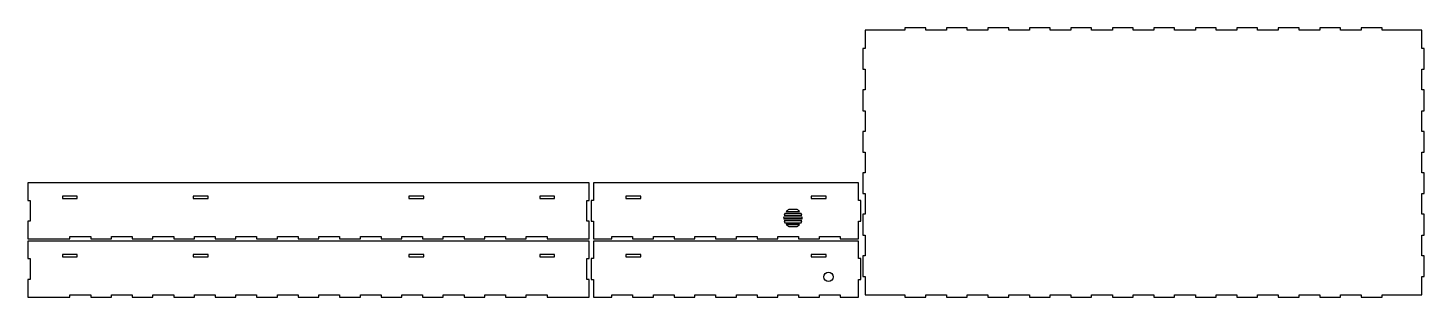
# Model space of a CAD drawing. Header units: millimetres. Extents: x 0 to 1866, y 3 to 363.
import ezdxf

# ---------------------------------------------------------------- set-up
doc = ezdxf.new("R2010")
doc.units = ezdxf.units.MM
doc.layers.get('0').update_dxf_attribs({"linetype": 'CONTINUOUS'})

msp = doc.modelspace()

# ---------------------------------------------------------------- linework, layer by layer
for p, q in [((1010.6, 112.5), (1034.4, 112.5)), ((1033.3, 115), (1011.7, 115)), ((1013.6, 117.5), (1031.4, 117.5)), ((1010, 110), (1010.1, 110)), ((1034.9, 110), (1010.1, 110)), ((1034.9, 107.5), (1010.1, 107.5)), ((1034.4, 105), (1010.6, 105)), ((1011.7, 102.5), (1033.3, 102.5)), ((1013.6, 100), (1031.4, 100)), ((1035, 110), (1034.9, 110)), ((1034.9, 107.5), (1035, 107.5))]:
    msp.add_line(p, q)
for points in [[(1421.7, 363), (1394, 363), (1394, 360), (1366.2, 360), (1366.2, 363), (1338.5, 363), (1338.5, 360), (1310.8, 360), (1310.8, 363), (1283.1, 363), (1283.1, 360), (1255.3, 360), (1255.3, 363), (1227.6, 363), (1227.6, 360), (1199.9, 360), (1199.9, 363), (1172.2, 363), (1172.2, 360), (1144.4, 360), (1119, 360), (1119, 335.5), (1116, 335.5), (1116, 307.8), (1119, 307.8), (1119, 280), (1116, 280), (1116, 252.3), (1119, 252.3), (1119, 224.6), (1116, 224.6), (1116, 196.9), (1119, 196.9), (1119, 169.1), (1116, 169.1), (1116, 141.4), (1119, 141.4), (1119, 113.7), (1116, 113.7), (1116, 86), (1119, 86), (1119, 58.2), (1116, 58.2), (1116, 30.5), (1119, 30.5), (1119, 6), (1172.2, 6), (1172.2, 3), (1199.9, 3), (1199.9, 6), (1227.6, 6), (1227.6, 3), (1255.3, 3), (1255.3, 6), (1283.1, 6), (1283.1, 3), (1310.8, 3), (1310.8, 6), (1338.5, 6), (1338.5, 3), (1366.2, 3), (1366.2, 6), (1394, 6), (1394, 3), (1421.7, 3), (1421.7, 6), (1449.4, 6), (1449.4, 3), (1477.1, 3), (1477.1, 6), (1504.9, 6), (1504.9, 3), (1532.6, 3), (1532.6, 6), (1560.3, 6), (1560.3, 3), (1588, 3), (1588, 6), (1615.8, 6), (1615.8, 3), (1643.5, 3), (1643.5, 6), (1671.2, 6), (1671.2, 3), (1698.9, 3), (1698.9, 6), (1726.7, 6), (1726.7, 3), (1754.4, 3), (1754.4, 6), (1782.1, 6), (1782.1, 3), (1809.8, 3), (1809.8, 6), (1837.6, 6), (1863, 6), (1863, 30.5), (1866, 30.5), (1866, 58.2), (1863, 58.2), (1863, 86), (1866, 86), (1866, 113.7), (1863, 113.7), (1863, 141.4), (1866, 141.4), (1866, 169.1), (1863, 169.1), (1863, 196.9), (1866, 196.9), (1866, 224.6), (1863, 224.6), (1863, 252.3), (1866, 252.3), (1866, 280), (1863, 280), (1863, 307.8), (1866, 307.8), (1866, 335.5), (1863, 335.5), (1863, 360), (1809.8, 360), (1809.8, 363), (1782.1, 363), (1782.1, 360), (1754.4, 360), (1754.4, 363), (1726.7, 363), (1726.7, 360), (1698.9, 360), (1698.9, 363), (1671.2, 363), (1671.2, 360), (1643.5, 360), (1643.5, 363), (1615.8, 363), (1615.8, 360), (1588, 360), (1588, 363), (1560.3, 363), (1560.3, 360), (1532.6, 360), (1532.6, 363), (1504.9, 363), (1504.9, 360), (1477.1, 360), (1477.1, 363), (1449.4, 363), (1449.4, 360), (1421.7, 360)], [(582.9, 81), (610.7, 81), (610.7, 84), (638.4, 84), (638.4, 81), (666.1, 81), (666.1, 84), (693.8, 84), (693.8, 81), (721.6, 81), (750, 81), (750, 104.6), (747, 104.6), (747, 132.4), (750, 132.4), (750, 156), (0, 156), (0, 132.4), (3, 132.4), (3, 104.6), (0, 104.6), (0, 81), (56.2, 81), (56.2, 84), (83.9, 84), (83.9, 81), (111.6, 81), (111.6, 84), (139.3, 84), (139.3, 81), (167.1, 81), (167.1, 84), (194.8, 84), (194.8, 81), (222.5, 81), (222.5, 84), (250.2, 84), (250.2, 81), (278, 81), (278, 84), (305.7, 84), (305.7, 81), (333.4, 81), (333.4, 84), (361.1, 84), (361.1, 81), (388.9, 81), (388.9, 84), (416.6, 84), (416.6, 81), (444.3, 81), (444.3, 84), (472, 84), (472, 81), (499.8, 81), (499.8, 84), (527.5, 84), (527.5, 81), (555.2, 81), (555.2, 84), (582.9, 84)], [(780.5, 81), (780.5, 84), (808.2, 84), (808.2, 81), (836, 81), (836, 84), (863.7, 84), (863.7, 81), (891.4, 81), (891.4, 84), (919.1, 84), (919.1, 81), (946.9, 81), (946.9, 84), (974.6, 84), (974.6, 81), (1002.3, 81), (1002.3, 84), (1030, 84), (1030, 81), (1057.8, 81), (1057.8, 84), (1085.5, 84), (1085.5, 81), (1110, 81), (1110, 104.6), (1113, 104.6), (1113, 132.4), (1110, 132.4), (1110, 156), (756, 156), (756, 132.4), (753, 132.4), (753, 104.6), (756, 104.6), (756, 81)], [(46, 135), (66, 135), (66, 138), (46, 138)], [(241, 138), (221, 138), (221, 135), (241, 135)], [(509, 135), (529, 135), (529, 138), (509, 138)], [(684, 138), (684, 135), (704, 135), (704, 138)], [(799, 135), (819, 135), (819, 138), (799, 138)], [(1067, 135), (1067, 138), (1047, 138), (1047, 135)], [(666.1, 6), (693.8, 6), (693.8, 3), (721.6, 3), (750, 3), (750, 26.6), (747, 26.6), (747, 54.4), (750, 54.4), (750, 78), (0, 78), (0, 54.4), (3, 54.4), (3, 26.6), (0, 26.6), (0, 3), (56.2, 3), (56.2, 6), (83.9, 6), (83.9, 3), (111.6, 3), (111.6, 6), (139.3, 6), (139.3, 3), (167.1, 3), (167.1, 6), (194.8, 6), (194.8, 3), (222.5, 3), (222.5, 6), (250.2, 6), (250.2, 3), (278, 3), (278, 6), (305.7, 6), (305.7, 3), (333.4, 3), (333.4, 6), (361.1, 6), (361.1, 3), (388.9, 3), (388.9, 6), (416.6, 6), (416.6, 3), (444.3, 3), (444.3, 6), (472, 6), (472, 3), (499.8, 3), (499.8, 6), (527.5, 6), (527.5, 3), (555.2, 3), (555.2, 6), (582.9, 6), (582.9, 3), (610.7, 3), (610.7, 6), (638.4, 6), (638.4, 3), (666.1, 3)], [(1085.5, 6), (1085.5, 3), (1110, 3), (1110, 26.6), (1113, 26.6), (1113, 54.4), (1110, 54.4), (1110, 78), (756, 78), (756, 54.4), (753, 54.4), (753, 26.6), (756, 26.6), (756, 3), (780.5, 3), (780.5, 6), (808.2, 6), (808.2, 3), (836, 3), (836, 6), (863.7, 6), (863.7, 3), (891.4, 3), (891.4, 6), (919.1, 6), (919.1, 3), (946.9, 3), (946.9, 6), (974.6, 6), (974.6, 3), (1002.3, 3), (1002.3, 6), (1030, 6), (1030, 3), (1057.8, 3), (1057.8, 6)], [(46, 60), (46, 57), (66, 57), (66, 60)], [(241, 60), (221, 60), (221, 57), (241, 57)], [(509, 57), (529, 57), (529, 60), (509, 60)], [(704, 57), (704, 60), (684, 60), (684, 57)], [(819, 60), (799, 60), (799, 57), (819, 57)], [(1047, 57), (1067, 57), (1067, 60), (1047, 60)]]:
    msp.add_lwpolyline(points, close=True)
for points in [[(1034.4, 112.5, 0.054781), (1033.3, 115), (1011.7, 115, 0.054781), (1010.6, 112.5)], [(1017.1, 120, 0.086306), (1013.6, 117.5), (1031.4, 117.5, 0.086306), (1027.9, 120)], [(1010.1, 107.5), (1034.9, 107.5, 0.050126), (1034.9, 110), (1010.1, 110, 0.050126)], [(1010.6, 105, 0.054781), (1011.7, 102.5), (1033.3, 102.5, 0.054781), (1034.4, 105)], [(1013.6, 100, 0.086306), (1017.1, 97.5), (1027.9, 97.5, 0.086306), (1031.4, 100)]]:
    msp.add_lwpolyline(points, format="xyb", close=True)
msp.add_circle((1070, 30), 6.25)

doc.saveas('drawing.dxf')
